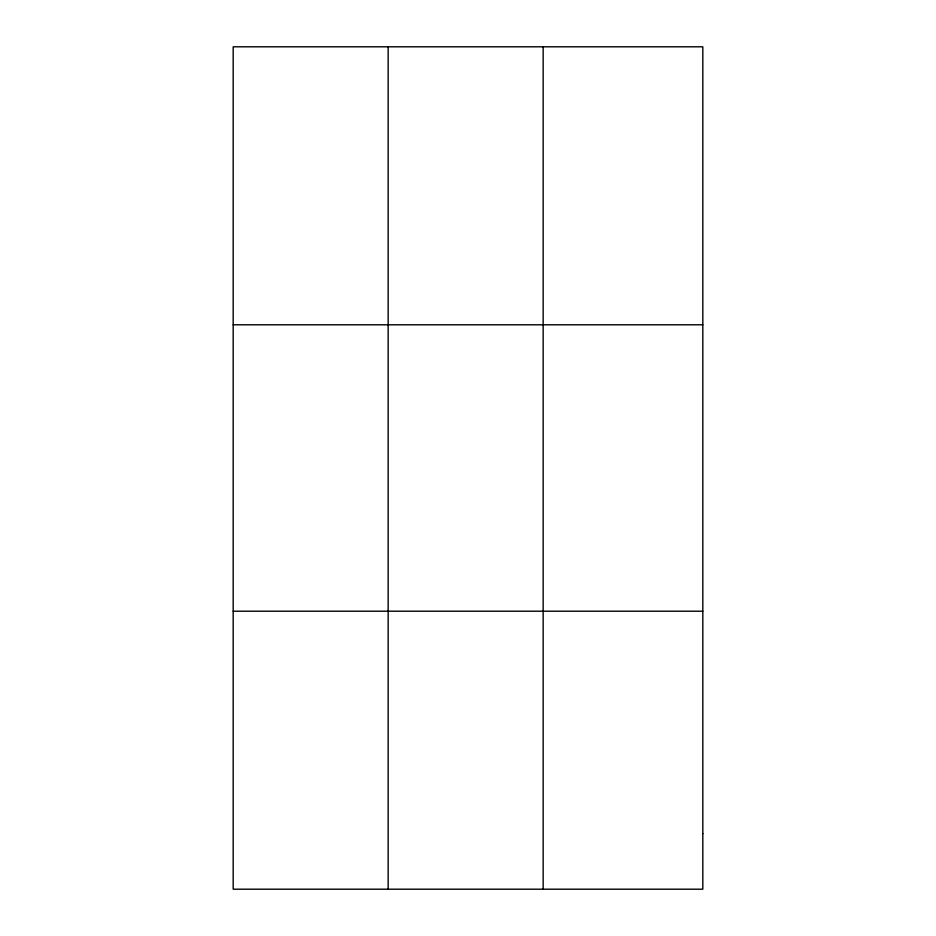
<?xml version="1.0" encoding="UTF-8"?>
<svg xmlns="http://www.w3.org/2000/svg" width="936" height="936" viewBox="0 0 936 936"><rect width="100%" height="100%" fill="white"/><g stroke="black" fill="none" stroke-linecap="round" stroke-linejoin="round"><path stroke-width="1.4" d="M388.159 46.8L388.159 889.2M543.149 46.8L543.149 889.2M233.181 324.792L702.819 324.792M233.181 611.208L702.819 611.208M702.819 833.602L702.819 889.2L233.181 889.2L233.181 46.8L702.819 46.8L702.819 833.602"/></g></svg>
